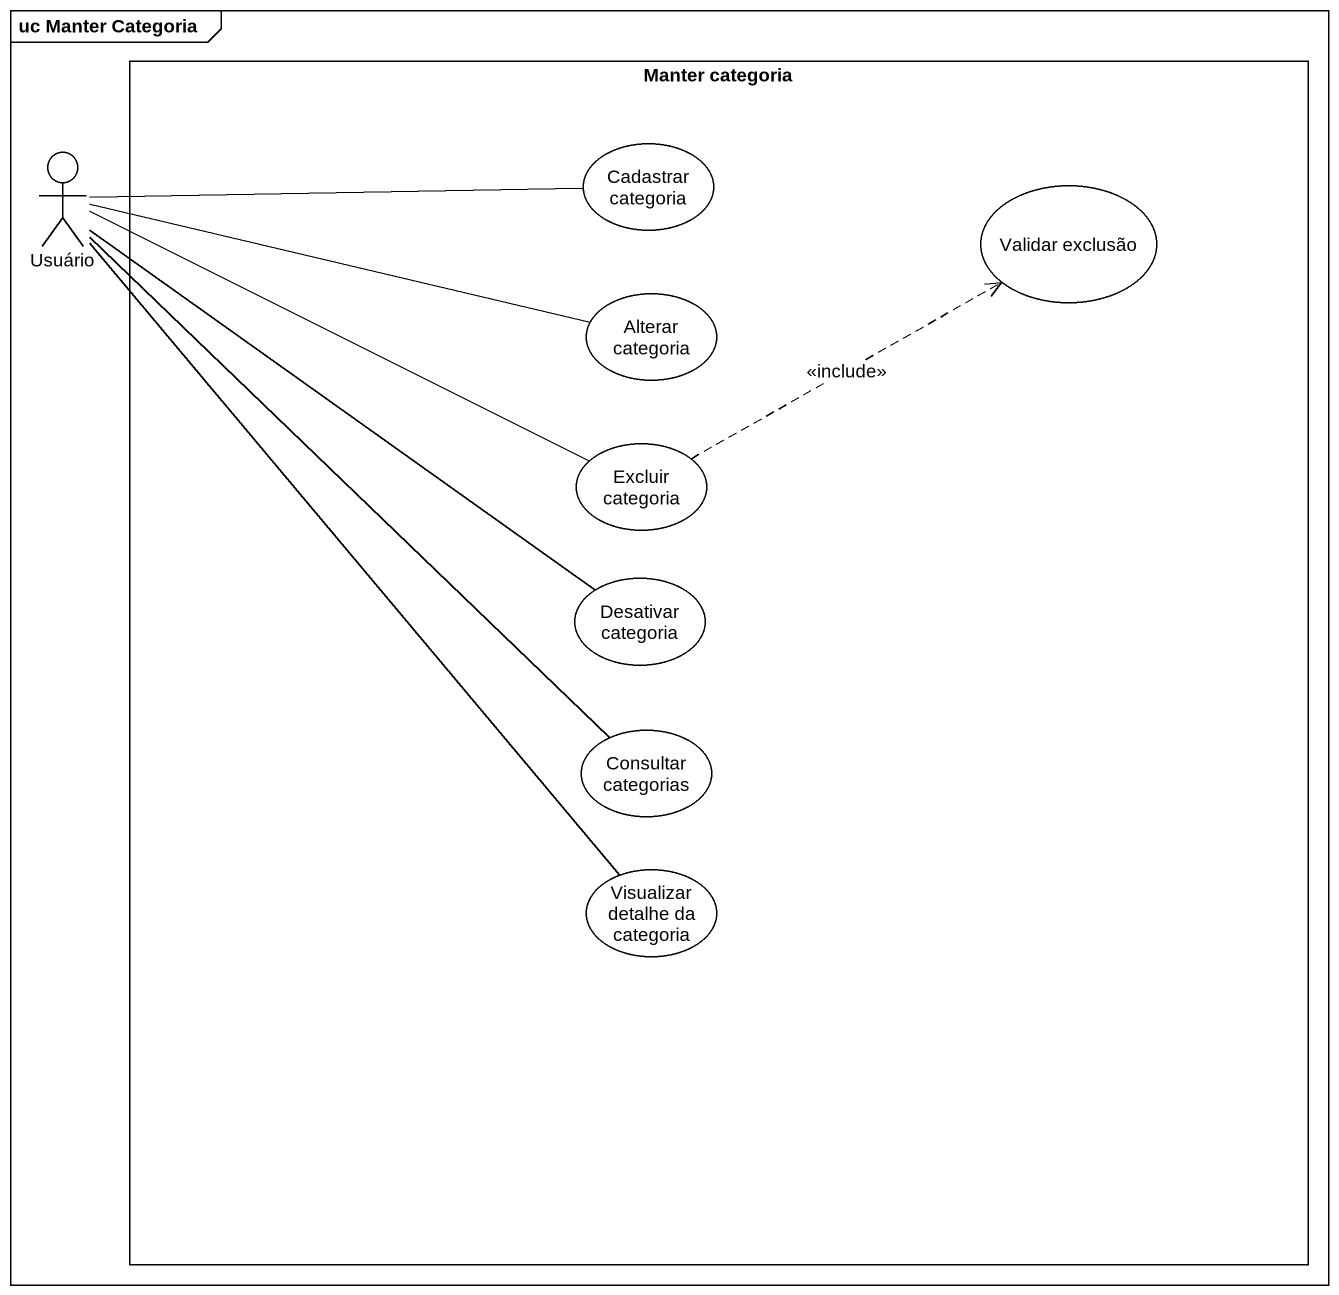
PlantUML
@startuml
mainframe uc Manter Categoria
rectangle "Manter categoria" as Manter_categoria {
  usecase "Cadastrar categoria" as Cadastrar_categoria
  usecase "Validar exclusão" as Validar_exclusão
  usecase "Alterar categoria" as Alterar_categoria
  usecase "Excluir categoria" as Excluir_categoria
  usecase "Desativar categoria" as Desativar_categoria
  usecase "Consultar categorias" as Consultar_categorias
  usecase "Visualizar detalhe da categoria" as Visualizar_detalhe_da
}
actor Usuário
Usuário -right- Cadastrar_categoria
Usuário -right- Alterar_categoria
Usuário -right- Excluir_categoria
Usuário -- Desativar_categoria
Usuário -- Consultar_categorias
Usuário -- Visualizar_detalhe_da
Excluir_categoria .right.> Validar_exclusão : <<include>>
@enduml
